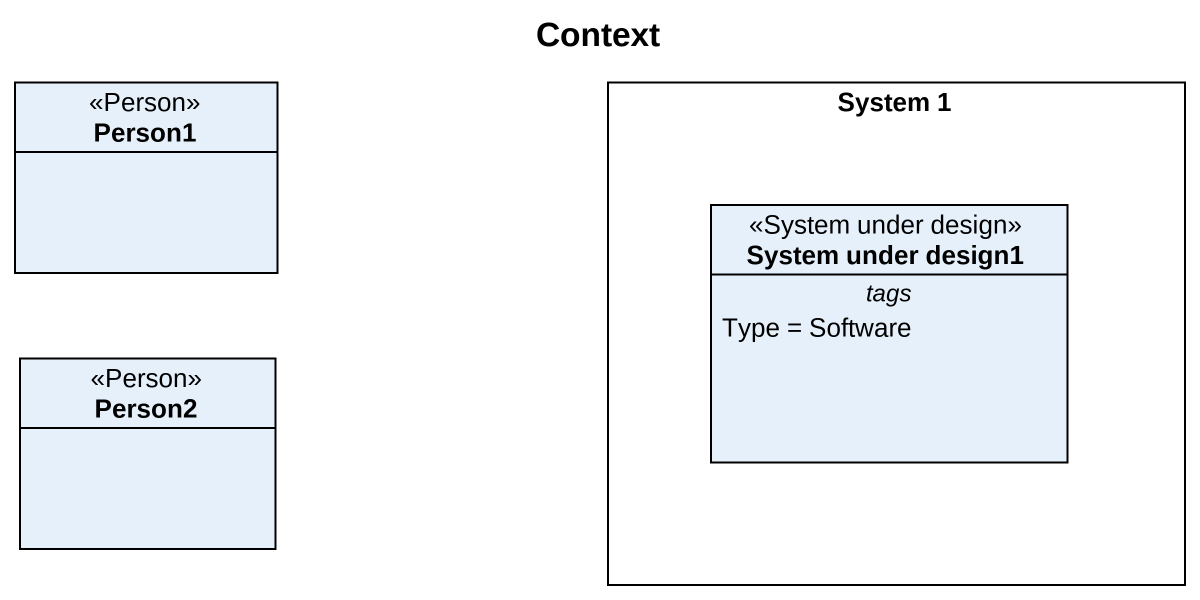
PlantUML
@startuml
title Context
hide circle
hide empty members
class Person1 <<Person>>
rectangle "System 1" as System_1 {
  class "System under design1" as System_under_design1 <<System under design>> {
    -- tags --
    Type = Software
  }
}
class Person2 <<Person>>
@enduml
